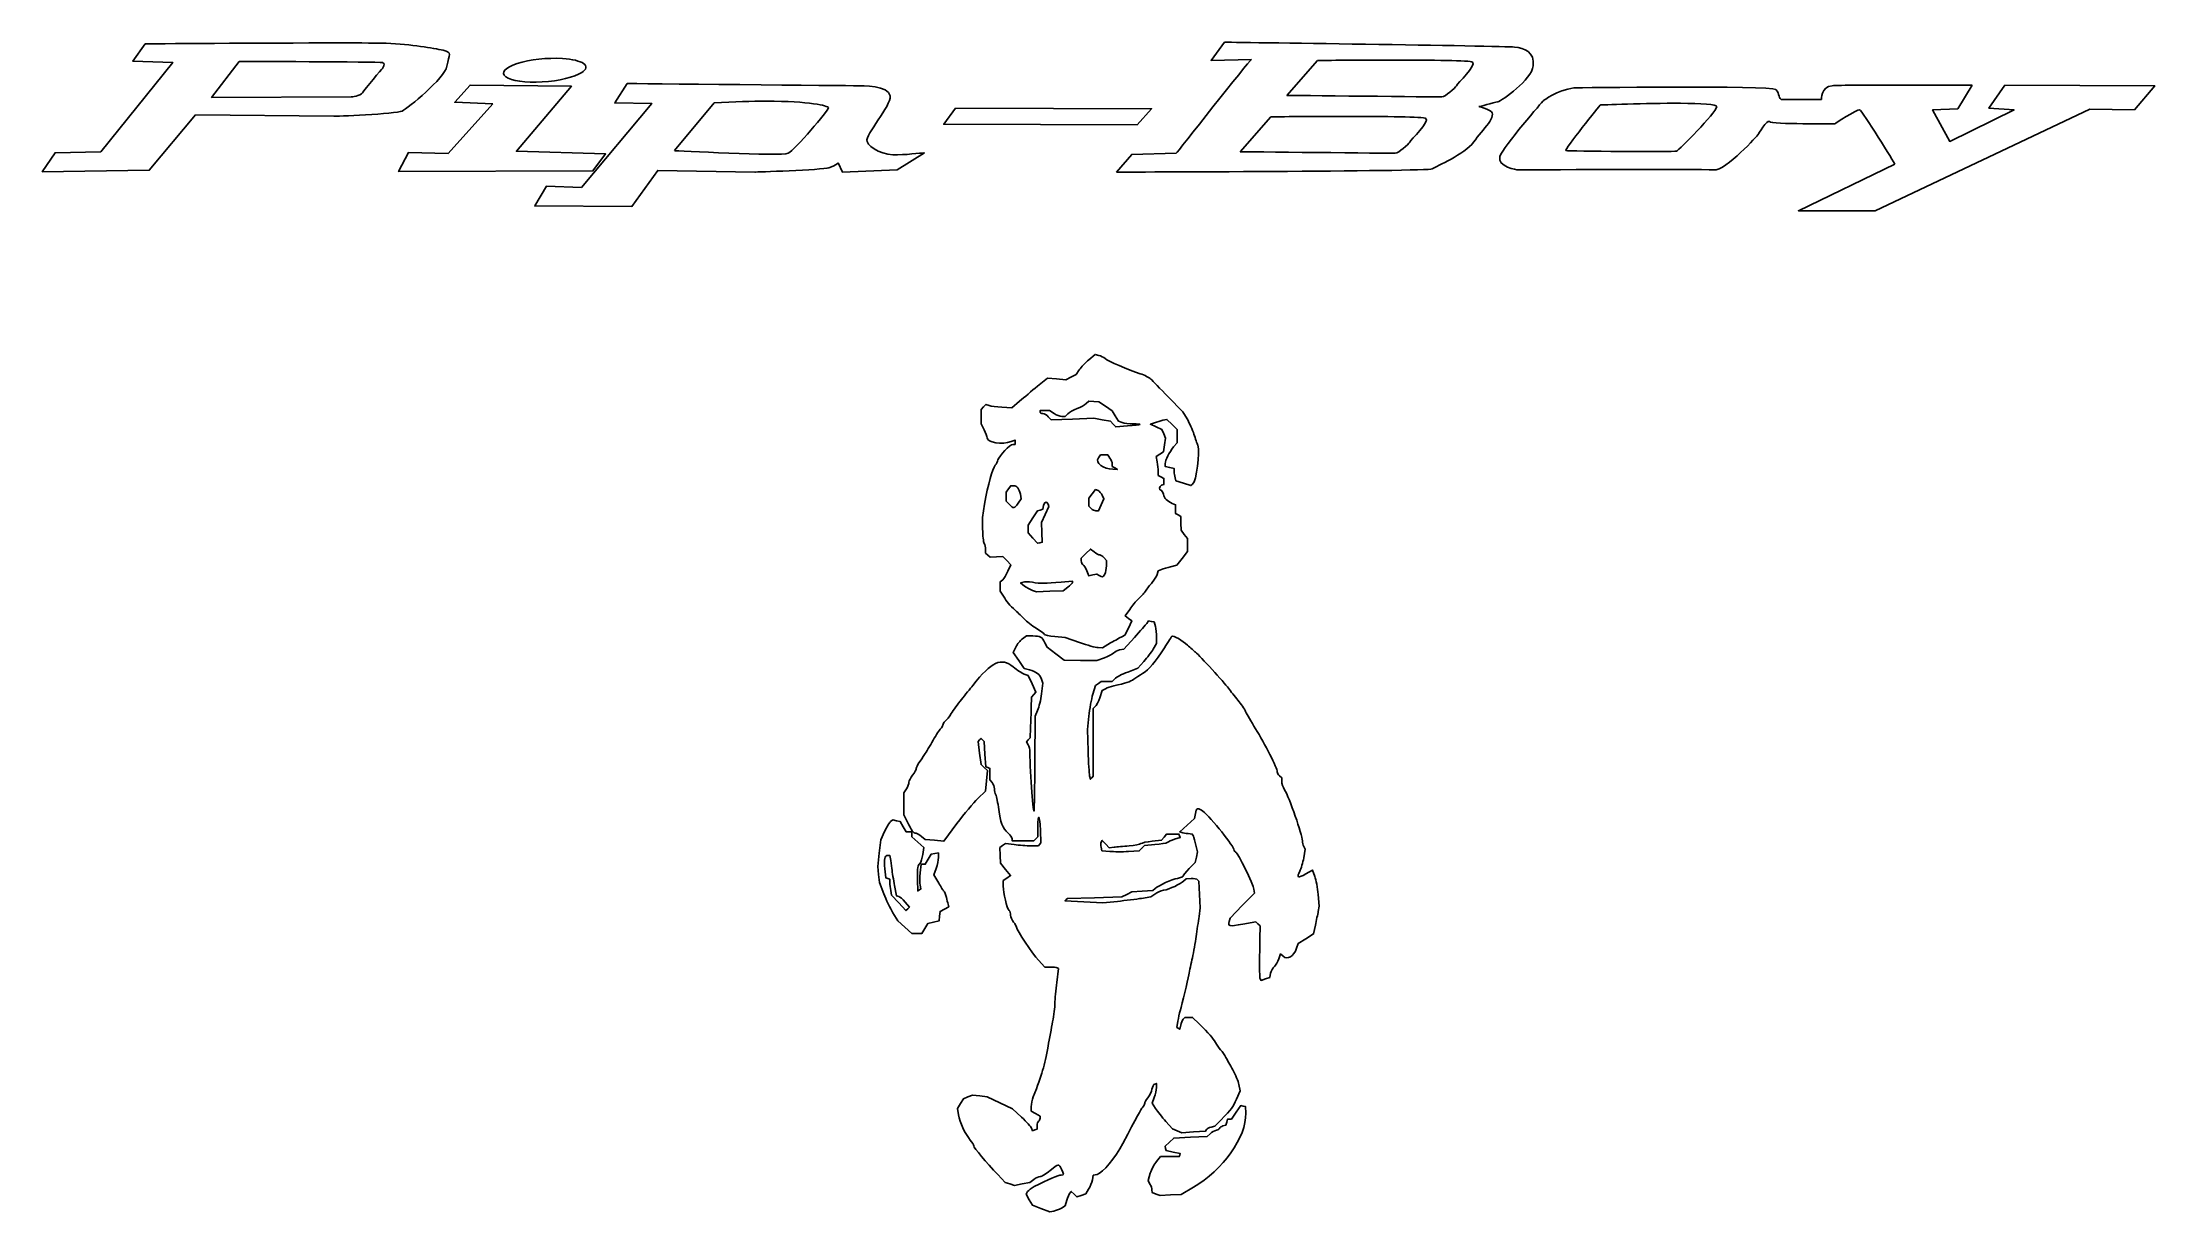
# Model space of a CAD drawing. Header units: millimetres. Extents: x 0 to 20, y 285.9 to 297.
import ezdxf

# ---------------------------------------------------------------- set-up
doc = ezdxf.new("R2010")
doc.units = ezdxf.units.MM
doc.layers.add('Layer_1', color=7, linetype='CONTINUOUS')

msp = doc.modelspace()

# ---------------------------------------------------------------- linework, layer by layer
at = {"layer": 'Layer_1', "color": 7}
for points in [[(11.193229, 297.000001), (11.066172, 296.827229), (11.447341, 296.837407)], [(0.973757, 296.984777), (0.856879, 296.822139), (1.236081, 296.808455), (0.553372, 295.960456), (0.122167, 295.953232), (-0.000014, 295.773574), (1.013316, 295.787943), (1.451705, 296.312591), (2.759689, 296.298222)], [(2.92515, 296.481683), (1.603908, 296.476593), (1.863067, 296.817051)], [(11.782708, 296.496907), (12.072403, 296.827229)], [(5.537185, 296.608696), (5.420306, 296.425745), (5.770984, 296.420697), (5.105252, 295.62282), (4.774931, 295.638088), (4.663142, 295.450048), (5.582943, 295.444959), (5.826878, 295.785458), (6.74668, 295.77019)], [(5.984384, 295.9735), (6.360464, 296.425745)], [(16.844183, 296.456236), (16.478281, 296.456236)], [(17.540405, 295.846441), (16.625694, 295.404331), (17.352365, 295.404331), (19.385103, 296.36476), (19.806895, 296.359712), (19.999983, 296.58838), (18.582175, 296.593469), (18.429713, 296.374938), (18.668565, 296.359713), (18.058724, 296.059883), (17.896133, 296.359713), (18.134976, 296.369848), (18.27217, 296.593469)], [(11.340599, 295.963321), (11.630292, 296.293643)], [(7.534336, 295.85662), (7.575005, 295.77019), (8.093324, 295.790547), (8.352527, 295.953142)], [(10.735894, 295.948055), (10.314097, 295.937919), (10.171816, 295.770192)], [(9.90805, 293.993142), (9.967735, 294.043006), (10.003689, 294.034046)], [(9.422152, 293.741479), (9.516081, 293.81882), (9.603493, 293.81059), (9.690905, 293.80236), (9.73945, 293.827615), (9.787994, 293.85287), (9.818177, 293.89807)], [(9.085761, 293.542828), (9.17808, 293.536868), (9.253152, 293.600503)], [(10.660806, 293.641171), (10.799402, 293.499204), (10.838932, 293.431932)], [(8.916724, 293.329789), (8.888823, 293.384475), (8.888823, 293.453781), (8.888823, 293.523086), (8.911826, 293.54609), (8.93483, 293.569093), (8.964137, 293.558933)], [(9.579302, 293.483211), (9.53745, 293.510924), (9.492116, 293.511033), (9.446781, 293.511142), (9.446781, 293.497194)], [(9.524826, 293.453649), (9.551398, 293.42405), (9.753661, 293.4311), (9.955924, 293.43815), (10.035164, 293.424493), (10.114404, 293.410836), (10.139104, 293.383544), (10.163804, 293.356252), (10.276071, 293.365732)], [(9.709283, 293.48067), (9.683908, 293.455298), (9.652523, 293.455407)], [(10.223635, 293.398518), (10.189615, 293.411451), (10.159045, 293.460912), (10.128475, 293.510373), (10.065205, 293.553076), (10.001925, 293.595779), (9.954614, 293.597539), (9.907303, 293.599299), (9.882788, 293.57729)], [(10.711237, 293.166933), (10.744157, 293.206365), (10.744157, 293.269461), (10.744157, 293.332557), (10.696237, 293.380476), (10.648317, 293.428396), (10.609047, 293.419806)], [(9.188174, 293.190304), (9.209658, 293.190304), (9.209658, 293.210884), (9.209658, 293.231461), (9.173877, 293.21785)], [(10.530797, 293.396435), (10.491807, 293.381674), (10.545807, 293.357497), (10.599807, 293.33332), (10.617257, 293.291189), (10.634707, 293.24906), (10.625207, 293.185433), (10.615707, 293.121805), (10.580717, 293.098882), (10.545727, 293.075959), (10.555977, 293.02502)], [(10.108569, 293.061647), (10.086849, 293.092648), (10.053539, 293.092648), (10.020249, 293.092648), (9.999117, 293.062476)], [(10.1547, 292.968222), (10.130289, 292.982442), (10.130289, 293.006543)], [(10.716452, 292.933976), (10.716247, 292.963617), (10.674397, 292.971977), (10.632547, 292.980338), (10.632547, 293.009278)], [(10.137235, 292.9551), (10.179085, 292.95402), (10.154675, 292.968244), (10.1547, 292.968222)], [(10.565177, 292.935904), (10.564077, 292.897727), (10.591397, 292.883103), (10.618717, 292.868479), (10.618717, 292.840634), (10.618717, 292.812787), (10.597797, 292.804757)], [(10.890882, 292.813955), (10.874812, 292.800619), (10.803482, 292.82343), (10.732152, 292.84624), (10.724352, 292.875288)], [(8.902672, 292.388838), (8.900512, 292.49982), (8.921967, 292.625361)], [(9.194778, 292.799714), (9.169379, 292.799714), (9.147664, 292.768713), (9.125949, 292.73771), (9.125949, 292.696377), (9.125949, 292.655044), (9.15628, 292.622759)], [(9.238162, 292.633195), (9.268581, 292.675912), (9.259951, 292.719047)], [(9.480535, 292.611912), (9.471905, 292.57754), (9.446462, 292.569459), (9.421019, 292.561379), (9.378103, 292.494501), (9.335188, 292.427621), (9.335188, 292.390966), (9.335188, 292.354311), (9.37904, 292.304368), (9.422891, 292.254424), (9.445299, 292.259013), (9.467706, 292.263603), (9.463328, 292.357554)], [(9.463328, 292.357554), (9.458958, 292.451514), (9.494659, 292.526984), (9.530362, 292.602453), (9.521952, 292.624365)], [(9.995657, 292.753634), (9.972382, 292.762564), (9.93981, 292.721856), (9.907238, 292.681148), (9.907185, 292.643784), (9.907133, 292.60642), (9.929053, 292.5845)], [(9.975757, 292.562579), (10.000542, 292.562579), (10.025752, 292.618511), (10.02573, 292.61851)], [(10.02573, 292.61851), (10.05095, 292.674441), (10.03494, 292.709573)], [(10.698967, 292.63219), (10.730357, 292.61907), (10.730357, 292.577571), (10.730357, 292.536071), (10.754487, 292.522568), (10.778617, 292.509064), (10.780817, 292.443729), (10.783017, 292.378394), (10.812487, 292.338537), (10.841947, 292.298681), (10.841947, 292.237633), (10.841947, 292.176585), (10.791297, 292.111569), (10.740647, 292.046553), (10.683197, 292.032082)], [(9.958968, 292.172095), (9.92338, 292.200087), (9.880365, 292.157072), (9.83735, 292.114057), (9.83735, 292.088054)], [(9.142269, 291.989215), (9.168724, 292.050936), (9.131161, 292.090145), (9.093595, 292.129354), (9.03457, 292.126794), (8.975545, 292.124234), (8.953104, 292.142859), (8.930663, 292.161484), (8.930663, 292.195565)], [(10.074494, 292.040958), (10.074494, 292.093085), (10.051404, 292.118594)], [(10.595567, 292.004989), (10.565387, 291.992362), (10.555387, 291.960126)], [(9.099747, 291.753522), (9.070255, 291.802345), (9.070202, 291.845972), (9.07015, 291.889599), (9.092982, 291.908547)], [(9.285511, 291.887662), (9.262175, 291.878702), (9.299059, 291.849691)], [(9.373931, 291.808453), (9.411918, 291.796226), (9.538677, 291.799826), (9.665434, 291.803456), (9.708782, 291.837784), (9.708771, 291.837768)], [(9.752888, 291.884392), (9.75367, 291.896685), (9.645565, 291.886593)], [(9.888193, 291.994953), (9.90829, 291.946856), (9.946054, 291.954786), (9.983819, 291.962716), (10.004742, 291.948997)], [(10.295437, 291.628964), (10.253717, 291.567173), (10.285137, 291.543477), (10.316557, 291.51978), (10.282867, 291.451827), (10.249177, 291.383874), (10.221277, 291.369926)], [(10.456765, 291.495968), (10.473915, 291.519413), (10.499895, 291.514413), (10.525865, 291.509413), (10.538295, 291.467565)], [(9.347284, 291.05592), (9.296607, 291.07019), (9.244822, 291.145381), (9.193034, 291.220572), (9.217011, 291.2711)], [(9.279782, 291.349251), (9.318575, 291.376875), (9.379194, 291.37667)], [(9.492798, 291.312987), (9.514806, 291.270015), (9.59471, 291.208367), (9.674614, 291.14672), (9.829223, 291.14539), (9.983833, 291.14406), (10.055797, 291.170332)], [(9.819767, 291.31502), (9.68361, 291.362785), (9.586118, 291.371838)], [(9.819869, 291.315024), (9.819767, 291.31502)], [(10.114959, 291.310642), (10.036369, 291.265322), (9.99622, 291.266289)], [(10.199607, 291.244276), (10.239097, 291.252946), (10.339359, 291.362735)], [(10.549575, 291.364816), (10.548475, 291.303913), (10.517265, 291.252057)], [(9.297622, 291.0152), (9.333822, 291.001436), (9.370798, 290.923271), (9.407777, 290.845108), (9.386984, 290.821531), (9.366191, 290.797954), (9.363861, 290.70031)], [(10.429205, 291.1359), (10.372355, 291.071599), (10.276385, 291.035474)], [(9.461168, 290.829334), (9.474008, 290.930459), (9.459845, 290.967688)], [(10.154847, 290.97191), (10.129287, 290.944469), (10.076707, 290.944469), (10.024127, 290.944469), (9.998582, 290.925788), (9.973035, 290.907107), (9.946942, 290.824656)], [(10.012192, 290.792222), (10.035052, 290.861029), (10.065272, 290.877289)], [(9.397018, 290.18419), (9.399427, 290.616615), (9.423879, 290.672411)], [(9.908569, 290.616663), (9.896289, 290.49112), (9.902119, 290.288857)], [(9.950054, 290.640002), (9.950583, 290.691253), (9.96996, 290.707334)], [(8.993, 289.988103), (8.97252, 290.015179), (8.97252, 290.068748), (8.97252, 290.122317), (8.9536, 290.129567), (8.934676, 290.136817), (8.925386, 290.25777), (8.916096, 290.378723), (8.902469, 290.39235), (8.888842, 290.405977), (8.874878, 290.392013), (8.860914, 290.378049), (8.874831, 290.268235), (8.888748, 290.158417), (8.918479, 290.130718), (8.94821, 290.103019), (8.93916, 290.005514), (8.93011, 289.908009), (8.856651, 289.836856)], [(9.356711, 290.508087), (9.351871, 290.41351), (9.335596, 290.393899), (9.319321, 290.374288), (9.334497, 290.345939)], [(9.915319, 290.053191), (9.922709, 290.019787), (9.936734, 290.033812), (9.950759, 290.047837), (9.950436, 290.290402)], [(11.713593, 290.051714), (11.734513, 290.034347), (11.734513, 289.99934)], [(8.191087, 289.612272), (8.157379, 289.682017), (8.156941, 289.787226), (8.156504, 289.892434), (8.180915, 289.929714)], [(8.03114, 289.619479), (8.051495, 289.636371), (8.087286, 289.627381), (8.123077, 289.618391), (8.151617, 289.570019), (8.180156, 289.521647), (8.206677, 289.521647), (8.233197, 289.521647), (8.233197, 289.498602), (8.233197, 289.475557), (8.290233, 289.424446), (8.347269, 289.373337), (8.337379, 289.307308)], [(8.659811, 289.600043), (8.536445, 289.434378), (8.448445, 289.441458), (8.360444, 289.448508), (8.322849, 289.47808)], [(10.917565, 289.695881), (10.908365, 289.646936), (10.838795, 289.584388), (10.769225, 289.52184), (10.788065, 289.51536)], [(7.966475, 288.935795), (7.925579, 289.040415), (7.917579, 289.117136), (7.909579, 289.193857), (7.923942, 289.3194), (7.938321, 289.444943), (7.974553, 289.523764)], [(9.09805, 289.005897), (9.09805, 289.06069), (9.133162, 289.083695), (9.168273, 289.1067), (9.119998, 289.165613), (9.071723, 289.224526), (9.068363, 289.298161), (9.065003, 289.371796), (9.091988, 289.392015), (9.118973, 289.412234), (9.202668, 289.400981)], [(9.425864, 289.56794), (9.425864, 289.474811), (9.407432, 289.456372), (9.389, 289.437933), (9.285377, 289.437933), (9.181754, 289.437933), (9.181754, 289.456425)], [(9.358905, 289.389421), (9.431448, 289.389099), (9.442835, 289.403047), (9.454222, 289.416995), (9.449472, 289.539051)], [(10.147461, 289.375496), (10.101911, 289.369926), (10.068981, 289.405431), (10.036051, 289.440936), (10.026021, 289.424721)], [(10.410288, 289.366106), (10.434248, 289.391829), (10.534546, 289.400239)], [(10.720352, 289.451422), (10.773382, 289.46851), (10.767782, 289.484626), (10.762082, 289.500742), (10.702412, 289.499412), (10.642742, 289.498082), (10.620142, 289.469775), (10.597542, 289.44147), (10.508302, 289.43275)], [(10.847345, 289.5048), (10.887785, 289.50072), (10.898025, 289.479796)], [(8.030113, 289.267089), (8.023423, 289.298476), (8.004256, 289.298476)], [(8.311168, 289.132262), (8.320498, 289.214785), (8.34009, 289.214785), (8.359682, 289.214785), (8.387581, 289.262072), (8.41548, 289.309359), (8.449881, 289.315929), (8.484282, 289.322499), (8.484077, 289.279099)], [(10.024421, 289.375152), (10.032821, 289.341797), (10.105971, 289.335807)], [(10.282731, 289.335117), (10.386341, 289.340407), (10.410301, 289.366128), (10.410288, 289.366106)], [(10.923025, 289.395485), (10.937785, 289.332098), (10.926625, 289.282397), (10.915465, 289.232697), (10.857745, 289.173226)], [(11.943517, 289.38257), (11.957237, 289.356927), (11.942907, 289.27538)], [(7.977509, 289.171224), (7.986339, 289.086737), (8.005144, 289.079527), (8.023952, 289.072317), (8.023952, 289.04068)], [(8.108425, 288.910152), (8.088272, 288.914952), (8.069321, 289.012555)], [(8.287352, 289.063987), (8.289002, 288.962033), (8.304086, 288.971363), (8.31917, 288.980693), (8.3105, 289.015217)], [(8.46298, 289.175708), (8.442085, 289.115717), (8.479493, 289.050164)], [(10.806226, 289.055548), (10.828736, 289.078056), (10.877186, 289.079446)], [(10.938436, 289.067579), (10.951236, 289.054352), (10.957636, 288.928809), (10.964036, 288.803267), (10.951746, 288.719572)], [(11.962217, 289.123388), (12.024727, 289.16002), (12.047297, 289.100205)], [(8.032742, 288.965107), (8.041532, 288.92117), (8.109384, 288.848899), (8.177236, 288.776627), (8.193299, 288.79269), (8.209362, 288.808753), (8.168974, 288.857044)], [(8.576325, 288.835383), (8.583335, 288.811696), (8.54167, 288.790151), (8.500005, 288.768604), (8.495615, 288.723609), (8.491245, 288.678614), (8.437438, 288.665974), (8.383631, 288.653334), (8.355851, 288.606251), (8.328072, 288.559168), (8.28115, 288.559168), (8.234222, 288.559168), (8.167041, 288.618453), (8.167044, 288.618452)], [(10.535001, 288.984731), (10.514081, 288.967122), (10.414911, 288.960432), (10.315751, 288.953742), (10.268451, 288.929158), (10.221151, 288.904573), (9.963092, 288.897733), (9.705033, 288.890893), (9.69326, 288.879946), (9.681487, 288.868999), (9.860648, 288.858652), (10.039808, 288.848305), (10.1793, 288.863312)], [(10.407749, 288.891788), (10.496709, 288.90526), (10.533299, 288.932141)], [(11.237461, 288.673566), (11.245961, 288.705602), (11.36085, 288.823862), (11.47574, 288.942122), (11.47164, 288.977303)], [(12.080157, 288.928797), (12.090407, 288.817203), (12.080507, 288.76838)], [(8.167044, 288.618452), (8.099863, 288.677736), (8.053617, 288.754457)], [(11.529199, 288.591568), (11.529146, 288.630968), (11.509766, 288.649631), (11.490376, 288.668294), (11.367455, 288.647131)], [(12.053297, 288.637463), (12.035937, 288.555367), (11.963467, 288.509004), (11.890997, 288.462641), (11.875887, 288.419298)], [(9.544157, 288.240704), (9.49259, 288.238674), (9.431323, 288.304754)], [(9.605217, 288.096309), (9.622317, 288.226304), (9.609024, 288.234514)], [(11.747369, 288.343842), (11.723249, 288.365677), (11.707389, 288.31763)], [(11.629719, 288.182127), (11.621119, 288.142786), (11.580459, 288.128607), (11.539799, 288.114428), (11.530399, 288.129727)], [(10.751376, 287.727125), (10.742276, 287.669272), (10.755716, 287.660962), (10.769156, 287.652642), (10.778756, 287.690827)], [(10.802876, 287.746527), (10.817406, 287.76404), (10.854066, 287.763851), (10.890716, 287.763662), (10.953486, 287.702542)], [(8.674205, 286.841185), (8.664875, 286.901715), (8.693262, 286.947645), (8.721649, 286.993575), (8.763844, 287.011051), (8.806039, 287.02853), (8.875354, 287.02032), (8.94467, 287.01211), (9.06571, 286.95539), (9.18675, 286.89867), (9.271421, 286.81873)], [(10.541169, 286.90086), (10.509219, 286.95131), (10.528529, 287.005484)], [(10.548449, 287.099181), (10.54907, 287.138705), (10.53199, 287.133015)], [(11.328875, 287.12729), (11.339925, 287.069515), (11.306795, 286.990943)], [(9.446763, 286.808505), (9.446763, 286.827815), (9.404915, 286.852535), (9.363067, 286.877255), (9.363689, 286.919585)], [(11.177623, 286.73622), (11.206553, 286.74382), (11.214153, 286.77276), (11.221753, 286.80169), (11.240383, 286.80169), (11.259003, 286.80169), (11.302733, 286.86525), (11.346463, 286.92881), (11.369663, 286.92431), (11.392863, 286.91981), (11.394463, 286.85725)], [(9.366018, 286.714615), (9.375948, 286.690435), (9.397408, 286.698635), (9.418867, 286.706835), (9.418867, 286.739395)], [(10.550043, 286.400909), (10.587583, 286.445869), (10.676293, 286.446329), (10.765003, 286.44679), (10.769403, 286.46029), (10.773803, 286.47379), (10.706753, 286.48848), (10.639703, 286.50317), (10.635703, 286.52381), (10.631703, 286.54445), (10.672183, 286.58323), (10.712653, 286.62201), (10.871394, 286.62991), (11.030133, 286.63781), (11.058033, 286.66233)], [(11.021839, 286.701531), (11.013239, 286.687511), (10.900339, 286.679811), (10.787439, 286.672111), (10.744599, 286.689851), (10.701759, 286.707601), (10.637439, 286.778991)], [(11.159279, 286.791921), (11.102229, 286.733561), (11.066369, 286.724561)], [(9.386969, 286.229498), (9.351306, 286.201448), (9.277693, 286.187488), (9.20408, 286.173528), (9.160915, 286.187768), (9.117751, 286.202008), (9.047566, 286.275108)], [(9.986302, 286.277803), (9.950915, 286.268903), (9.941625, 286.224873)], [(10.487423, 286.186333), (10.468923, 286.219723), (10.490713, 286.287833)], [(9.455545, 285.954462), (9.373652, 285.985542), (9.343952, 286.037472), (9.314253, 286.089402), (9.329368, 286.114192)], [(9.699321, 286.032043), (9.68285, 285.980873), (9.648622, 285.958443)], [(9.905554, 286.136743), (9.878785, 286.092643), (9.836776, 286.078003), (9.794765, 286.063363), (9.768338, 286.089793), (9.741911, 286.116213), (9.728858, 286.099713)], [(10.545267, 286.091513), (10.506907, 286.106443), (10.506423, 286.129693)], [(10.898197, 286.155022), (10.782569, 286.087842), (10.683189, 286.082242), (10.583809, 286.076642), (10.545449, 286.091572), (10.545267, 286.091513)], [(9.576093, 285.929703), (9.537793, 285.923403), (9.455545, 285.954462)]]:
    msp.add_lwpolyline(points, dxfattribs=at)
for points in [[(11.193229, 297.000001)], [(2.79604, 296.993335)], [(4.926436, 296.845735)], [(12.791462, 296.831036)], [(5.537185, 296.608695)], [(4.264552, 296.416279), (3.904975, 296.431913), (4.050891, 296.593462), (5.009764, 296.583039), (4.488638, 295.96811), (5.332863, 295.942054), (5.213005, 295.780506), (3.373427, 295.775292), (3.467747, 295.957037), (3.842957, 295.946614)], [(6.854748, 296.441483)], [(15.508786, 296.421812)], [(17.649031, 296.594711)], [(8.64726, 296.374945), (8.53546, 296.222492), (10.364905, 296.217411), (10.502113, 296.369864)], [(12.349352, 296.29745)], [(10.394155, 293.380401)], [(9.238163, 292.633199)], [(10.060052, 291.961837)]]:
    msp.add_lwpolyline(points, close=True, dxfattribs=at)
for points in [[(13.937409, 296.954285), (13.840854, 296.964449), (11.193229, 297.000001), (11.193229, 297.000001)], [(2.79604, 296.99333), (2.120004, 296.99333), (0.973757, 296.984777), (0.973757, 296.984777)], [(1.863067, 296.817051), (1.863067, 296.817051), (3.179235, 296.817079), (3.219889, 296.806915)], [(3.255471, 296.989826), (3.19449, 296.992367), (3.021386, 296.993335), (2.79604, 296.993335)], [(3.219889, 296.806915), (3.260544, 296.79675), (3.219889, 296.750978), (3.219889, 296.750978)], [(3.794573, 296.923455), (3.701146, 296.945015), (3.499396, 296.979662), (3.255471, 296.989826)], [(3.830497, 296.772535), (3.852058, 296.887521), (3.888001, 296.901896), (3.794573, 296.923455)], [(4.926436, 296.845735), (4.784478, 296.854716), (4.615083, 296.835898), (4.497238, 296.798057)], [(5.124828, 296.79768), (5.090886, 296.82256), (5.019522, 296.839846), (4.926436, 296.845735)], [(11.447341, 296.837407), (11.427013, 296.822161), (10.735894, 295.948055), (10.735894, 295.948055)], [(12.072403, 296.827229), (12.072403, 296.827229), (12.429386, 296.831036), (12.791462, 296.831036)], [(12.791462, 296.831035), (13.15354, 296.831035), (13.520688, 296.827203), (13.541014, 296.811961)], [(13.541014, 296.811961), (13.581669, 296.781469), (13.39872, 296.608709), (13.388556, 296.588383)], [(14.11527, 296.776423), (14.130516, 296.908548), (14.033961, 296.944122), (13.937409, 296.954285)], [(3.219889, 296.750978), (3.219889, 296.750978), (3.052221, 296.5528), (3.031893, 296.52231)], [(3.406476, 296.348514), (3.46397, 296.377259), (3.808936, 296.657546), (3.830497, 296.772535)], [(4.497238, 296.798057), (4.379394, 296.760216), (4.336308, 296.710803), (4.388072, 296.67286)], [(4.388072, 296.67286), (4.439836, 296.634917), (4.576255, 296.615916), (4.733717, 296.624716)], [(4.733717, 296.624716), (4.89118, 296.633517), (5.038676, 296.668387), (5.107429, 296.713066)], [(5.107429, 296.713066), (5.152513, 296.742363), (5.158771, 296.7728), (5.124828, 296.79768)], [(7.712197, 296.588381), (7.661381, 296.588381), (5.537185, 296.608695), (5.537185, 296.608695)], [(13.77986, 296.435923), (13.820514, 296.446086), (14.100026, 296.644296), (14.11527, 296.776423)], [(3.031893, 296.52231), (3.011567, 296.491818), (2.92515, 296.481683), (2.92515, 296.481683)], [(6.360464, 296.425745), (6.553572, 296.43718), (6.71746, 296.441642), (6.854748, 296.441483)], [(6.854748, 296.441483), (7.266611, 296.440986), (7.439049, 296.399085), (7.44286, 296.380029)], [(8.027294, 296.491816), (8.01713, 296.588371), (7.763016, 296.588381), (7.712197, 296.588381)], [(7.808762, 296.059884), (7.788437, 296.125949), (8.037458, 296.395262), (8.027294, 296.491816)], [(13.251364, 296.481683), (13.220872, 296.481683), (11.782708, 296.496907), (11.782708, 296.496907)], [(13.388556, 296.588383), (13.378394, 296.568055), (13.281855, 296.481683), (13.251364, 296.481683)], [(13.601998, 296.390207), (13.601998, 296.390207), (13.739206, 296.425759), (13.77986, 296.435923)], [(14.211835, 296.4461), (14.211835, 296.4461), (13.830707, 296.014113), (13.800217, 295.917561)], [(14.501486, 296.568067), (14.338869, 296.547742), (14.211835, 296.4461), (14.211835, 296.4461)], [(14.425278, 295.973501), (14.404952, 295.978582), (14.75051, 296.405433), (14.75051, 296.405433)], [(16.412251, 296.5528), (16.371596, 296.593454), (14.501486, 296.568067), (14.501486, 296.568067)], [(14.75051, 296.405433), (14.75051, 296.405433), (15.185219, 296.423301), (15.508786, 296.421812)], [(15.508786, 296.421811), (15.702926, 296.420917), (15.857074, 296.413075), (15.853262, 296.390207)], [(16.478281, 296.456236), (16.432545, 296.456236), (16.452905, 296.512146), (16.412251, 296.5528)], [(16.945833, 296.588381), (16.839152, 296.578217), (16.844183, 296.456236), (16.844183, 296.456236)], [(17.649031, 296.594712), (17.330783, 296.594712), (16.999194, 296.593463), (16.945833, 296.588381)], [(18.27217, 296.593469), (18.27217, 296.593469), (17.967279, 296.594711), (17.649031, 296.594711)], [(2.759689, 296.298222), (2.759689, 296.298222), (3.348982, 296.319767), (3.406476, 296.348514)], [(7.44286, 296.380029), (7.447941, 296.354619), (7.122714, 295.978545), (7.061734, 295.948055)], [(11.630292, 296.293643), (11.630292, 296.293643), (11.987275, 296.29745), (12.349352, 296.29745)], [(12.349352, 296.297449), (12.71143, 296.297449), (13.078577, 296.293617), (13.098904, 296.278375)], [(13.098904, 296.278375), (13.139558, 296.247883), (12.956609, 296.075123), (12.946445, 296.054797)], [(13.551193, 296.054797), (13.637583, 296.17168), (13.784968, 296.308883), (13.708741, 296.349537)], [(13.708741, 296.349537), (13.632515, 296.390191), (13.601998, 296.390207), (13.601998, 296.390207)], [(15.853262, 296.390207), (15.843098, 296.329225), (15.497501, 295.978575), (15.472093, 295.968411)], [(16.244525, 296.125915), (16.244525, 296.125915), (16.33094, 296.27329), (16.351267, 296.247882)], [(16.351267, 296.247882), (16.371594, 296.222472), (16.971239, 296.227568), (16.971239, 296.227568)], [(16.971239, 296.227568), (16.971239, 296.227568), (17.179578, 296.364795), (17.204993, 296.359714)], [(17.204993, 296.359714), (17.230399, 296.354633), (17.540405, 295.846441), (17.540405, 295.846441)], [(8.098413, 295.932828), (7.976451, 295.927747), (7.829091, 295.993823), (7.808762, 296.059884)], [(12.946445, 296.054797), (12.936284, 296.034469), (12.839744, 295.948055), (12.809253, 295.948055)], [(13.159888, 295.800684), (13.200542, 295.826095), (13.464802, 295.937916), (13.551193, 296.054797)], [(15.822771, 295.790547), (15.944735, 295.780383), (16.244525, 296.125915), (16.244525, 296.125915)], [(7.061734, 295.948055), (7.000751, 295.917565), (5.984384, 295.9735), (5.984384, 295.9735)], [(6.74668, 295.77019), (6.74668, 295.77019), (7.381885, 295.790535), (7.44795, 295.810861)], [(7.44795, 295.810861), (7.514012, 295.831189), (7.534336, 295.85662), (7.534336, 295.85662)], [(8.352527, 295.953142), (8.352527, 295.953142), (8.220378, 295.937909), (8.098413, 295.932828)], [(10.171816, 295.770192), (10.171816, 295.770192), (13.119234, 295.775273), (13.159888, 295.800684)], [(12.809253, 295.948055), (12.778762, 295.948055), (11.340599, 295.963321), (11.340599, 295.963321)], [(13.800217, 295.917561), (13.769727, 295.821006), (13.9679, 295.790547), (13.9679, 295.790547)], [(13.9679, 295.790547), (13.9679, 295.790547), (15.700808, 295.800708), (15.822771, 295.790547)], [(15.472093, 295.968411), (15.446682, 295.958248), (14.445606, 295.968418), (14.425278, 295.973501)], [(10.003689, 294.034046), (10.023459, 294.029096), (10.049769, 294.015953), (10.062149, 294.004801)], [(10.062149, 294.004801), (10.088249, 293.981289), (10.28411, 293.896073), (10.394111, 293.860371)], [(9.818177, 293.89807), (9.834782, 293.922937), (9.875224, 293.965717), (9.90805, 293.993142)], [(10.394111, 293.860371), (10.435631, 293.846898), (10.481441, 293.824007), (10.495904, 293.809504)], [(10.495904, 293.809504), (10.510374, 293.795003), (10.584574, 293.719253), (10.660806, 293.641171)], [(9.253152, 293.600503), (9.294441, 293.635502), (9.370491, 293.698942), (9.422152, 293.741479)], [(8.964137, 293.558933), (8.980256, 293.553343), (9.034985, 293.546106), (9.085761, 293.542828)], [(9.446781, 293.497194), (9.446781, 293.489524), (9.458368, 293.483246), (9.472517, 293.483246)], [(9.472517, 293.483246), (9.486665, 293.483246), (9.510212, 293.469926), (9.524826, 293.453649)], [(9.652523, 293.455407), (9.635273, 293.455454), (9.602318, 293.467977), (9.579302, 293.483211)], [(9.796464, 293.530662), (9.762471, 293.517127), (9.723237, 293.494625), (9.709283, 293.48067)], [(9.882788, 293.57729), (9.8693, 293.565183), (9.830459, 293.544203), (9.796464, 293.530662)], [(10.609047, 293.419806), (10.587457, 293.415086), (10.552237, 293.404554), (10.530797, 293.396435)], [(10.838932, 293.431932), (10.860672, 293.394935), (10.889822, 293.330138), (10.903692, 293.287942)], [(8.944623, 293.254114), (8.944623, 293.265647), (8.932076, 293.299711), (8.916724, 293.329789)], [(9.173877, 293.21785), (9.088902, 293.185543), (8.944623, 293.20837), (8.944623, 293.254114)], [(10.328811, 293.385585), (10.289671, 293.385585), (10.242351, 293.391415), (10.223635, 293.398518)], [(10.276071, 293.365732), (10.337831, 293.370942), (10.39096, 293.377545), (10.394155, 293.380401)], [(10.394161, 293.380395), (10.397361, 293.383245), (10.367941, 293.385585), (10.328811, 293.385585)], [(10.903692, 293.287942), (10.917562, 293.245745), (10.933672, 293.19841), (10.939482, 293.182751)], [(9.022597, 292.995015), (9.031607, 293.006522), (9.042885, 293.028492), (9.047672, 293.043838)], [(9.047672, 293.043838), (9.060045, 293.083461), (9.162527, 293.190304), (9.188174, 293.190304)], [(9.999117, 293.062476), (9.967213, 293.016928), (10.043586, 292.957553), (10.137235, 292.9551)], [(10.130289, 293.006543), (10.130289, 293.019796), (10.120489, 293.044595), (10.108569, 293.061647)], [(10.555977, 293.02502), (10.561577, 292.997005), (10.565777, 292.956903), (10.565177, 292.935904)], [(10.632547, 293.009278), (10.632547, 293.044759), (10.667187, 293.114164), (10.711237, 293.166933)], [(10.939482, 293.182751), (10.962992, 293.119372), (10.926672, 292.843652), (10.890882, 292.813955)], [(8.921967, 292.625361), (8.954107, 292.813435), (8.993368, 292.957655), (9.022597, 292.995015)], [(10.597797, 292.804757), (10.574697, 292.795887), (10.568817, 292.757865), (10.590597, 292.757865)], [(10.724352, 292.875288), (10.720052, 292.891264), (10.716452, 292.917674), (10.716452, 292.933976)], [(9.15628, 292.622759), (9.195368, 292.581151), (9.201681, 292.581958), (9.238163, 292.633199)], [(9.259951, 292.719047), (9.249167, 292.772989), (9.227572, 292.799714), (9.194778, 292.799714)], [(9.521952, 292.624365), (9.509525, 292.65676), (9.490345, 292.650989), (9.480535, 292.611912)], [(10.03494, 292.709573), (10.02624, 292.728893), (10.00846, 292.748724), (9.995657, 292.753634)], [(10.590597, 292.757865), (10.598097, 292.757865), (10.608577, 292.740602), (10.613827, 292.719505)], [(10.613827, 292.719505), (10.624077, 292.678457), (10.648637, 292.65324), (10.698967, 292.63219)], [(9.929053, 292.5845), (9.94112, 292.572433), (9.962126, 292.562579), (9.975757, 292.562579)], [(8.917756, 292.253749), (8.910666, 292.267002), (8.903869, 292.327796), (8.902672, 292.388838)], [(8.930663, 292.195565), (8.930663, 292.21431), (8.924863, 292.240493), (8.917756, 292.253749)], [(9.83735, 292.088054), (9.83735, 292.073753), (9.84427, 292.057777), (9.852725, 292.05255)], [(9.852725, 292.05255), (9.861175, 292.04734), (9.87714, 292.021406), (9.888193, 291.994953)], [(10.011434, 292.144103), (10.002134, 292.144103), (9.97854, 292.156703), (9.958968, 292.172095)], [(10.051404, 292.118594), (10.038714, 292.132619), (10.020724, 292.144103), (10.011434, 292.144103)], [(10.060054, 291.96185), (10.067954, 291.976689), (10.074494, 292.012289), (10.074494, 292.040958)], [(10.683197, 292.032082), (10.651597, 292.024122), (10.612167, 292.011933), (10.595567, 292.004989)], [(9.092982, 291.908547), (9.105529, 291.91896), (9.127717, 291.955268), (9.142269, 291.989215)], [(9.374331, 291.885513), (9.338315, 291.891622), (9.298344, 291.892592), (9.285511, 291.887662)], [(9.299059, 291.849691), (9.319347, 291.833731), (9.353038, 291.815176), (9.373931, 291.808453)], [(9.645565, 291.886593), (9.497503, 291.872768), (9.45051, 291.872568), (9.374331, 291.885513)], [(9.708771, 291.837768), (9.732612, 291.856649), (9.752466, 291.87763), (9.752888, 291.884392)], [(10.004742, 291.948997), (10.034732, 291.929345), (10.043782, 291.931448), (10.060052, 291.961837)], [(10.444467, 291.801738), (10.429127, 291.780007), (10.398697, 291.746147), (10.376857, 291.726491)], [(10.508847, 291.884569), (10.488787, 291.860741), (10.459817, 291.823469), (10.444467, 291.801738)], [(10.555387, 291.960126), (10.549887, 291.942397), (10.528907, 291.908394), (10.508847, 291.884569)], [(9.215471, 291.616441), (9.156999, 291.670002), (9.133101, 291.69831), (9.099747, 291.753522)], [(9.306977, 291.528992), (9.279036, 291.556584), (9.23786, 291.595937), (9.215471, 291.616441)], [(10.376857, 291.726491), (10.355017, 291.706836), (10.318367, 291.662948), (10.295437, 291.628964)], [(9.423202, 291.440482), (9.38722, 291.461572), (9.334917, 291.501399), (9.306977, 291.528992)], [(9.488626, 291.391522), (9.488626, 291.397352), (9.459186, 291.419395), (9.423202, 291.440482)], [(10.339359, 291.362735), (10.394499, 291.423119), (10.447333, 291.483074), (10.456765, 291.495968)], [(10.538295, 291.467565), (10.545095, 291.44455), (10.550215, 291.398312), (10.549575, 291.364816)], [(9.217011, 291.2711), (9.230198, 291.298889), (9.258446, 291.334059), (9.279782, 291.349251)], [(9.379194, 291.37667), (9.451333, 291.376394), (9.463933, 291.36935), (9.492798, 291.312987)], [(9.586118, 291.371838), (9.532497, 291.376828), (9.488626, 291.385679), (9.488626, 291.391522)], [(9.99622, 291.266289), (9.974092, 291.266815), (9.894755, 291.288755), (9.819869, 291.315024)], [(10.055797, 291.170332), (10.095377, 291.184787), (10.135047, 291.205379), (10.143937, 291.216104)], [(10.221277, 291.369926), (10.205927, 291.362256), (10.158097, 291.335577), (10.114959, 291.310642)], [(10.143937, 291.216104), (10.152837, 291.226824), (10.177887, 291.239507), (10.199607, 291.244276)], [(10.417845, 291.022202), (10.477095, 291.058378), (10.538816, 291.130904), (10.624722, 291.265291)], [(10.517265, 291.252057), (10.500095, 291.223536), (10.460475, 291.171265), (10.429205, 291.1359)], [(10.624722, 291.265291), (10.661502, 291.322831), (10.693042, 291.371562), (10.694802, 291.373582)], [(10.694802, 291.373582), (10.704302, 291.384502), (10.799876, 291.331163), (10.842832, 291.290945)], [(10.842832, 291.290945), (10.870192, 291.265328), (10.904682, 291.23429), (10.919482, 291.221972)], [(10.919482, 291.221972), (10.960512, 291.187823), (11.188584, 290.937821), (11.230331, 290.881233)], [(8.809785, 290.909172), (8.990078, 291.135319), (9.077508, 291.175399), (9.19188, 291.084335)], [(9.19188, 291.084335), (9.230131, 291.05388), (9.277715, 291.02277), (9.297622, 291.0152)], [(9.459845, 290.967688), (9.442187, 291.014163), (9.412247, 291.037623), (9.347284, 291.05592)], [(10.276385, 291.035474), (10.223595, 291.015606), (10.168907, 290.987002), (10.154847, 290.97191)], [(10.334435, 290.967473), (10.354265, 290.981668), (10.391805, 291.006297), (10.417845, 291.022202)], [(8.703009, 290.775373), (8.737433, 290.81848), (8.785481, 290.87869), (8.809785, 290.909172)], [(9.423879, 290.672411), (9.437322, 290.703099), (9.454106, 290.773715), (9.461168, 290.829334)], [(9.946942, 290.824656), (9.932595, 290.779308), (9.915322, 290.68571), (9.908569, 290.616663)], [(10.065272, 290.877289), (10.081892, 290.886239), (10.117462, 290.898308), (10.144312, 290.904128)], [(10.144312, 290.904128), (10.256418, 290.928419), (10.300313, 290.943047), (10.334435, 290.967473)], [(11.230331, 290.881233), (11.250621, 290.853729), (11.290911, 290.8028), (11.319861, 290.768054)], [(8.548985, 290.569366), (8.561532, 290.579779), (8.587244, 290.612761), (8.606112, 290.642651)], [(8.606112, 290.642651), (8.624981, 290.672542), (8.668584, 290.732266), (8.703009, 290.775373)], [(9.363861, 290.70031), (9.362571, 290.646605), (9.359381, 290.560106), (9.356711, 290.508087)], [(9.949778, 290.560853), (9.949623, 290.576198), (9.949736, 290.611814), (9.950054, 290.640002)], [(9.96996, 290.707334), (9.980613, 290.716184), (9.999623, 290.754378), (10.012192, 290.792222)], [(11.319861, 290.768054), (11.348801, 290.73331), (11.381631, 290.685031), (11.392781, 290.660767)], [(11.392781, 290.660767), (11.403951, 290.636506), (11.446171, 290.563247), (11.486611, 290.497973)], [(8.433532, 290.388613), (8.461964, 290.439669), (8.494437, 290.489085), (8.505695, 290.498426)], [(8.505695, 290.498426), (8.516962, 290.507776), (8.526162, 290.523289), (8.526162, 290.532918)], [(8.526162, 290.532918), (8.526162, 290.542558), (8.536429, 290.558949), (8.548985, 290.569366)], [(9.950436, 290.290402), (9.950222, 290.423801), (9.949962, 290.545509), (9.949778, 290.560853)], [(11.486611, 290.497973), (11.571521, 290.360942), (11.692673, 290.121225), (11.692673, 290.090231)], [(8.300396, 290.174293), (8.314329, 290.195078), (8.338344, 290.23092), (8.353776, 290.253936)], [(8.353776, 290.253936), (8.369209, 290.276951), (8.4051, 290.337556), (8.433532, 290.388613)], [(9.334497, 290.345939), (9.342847, 290.330347), (9.349906, 290.300128), (9.3502, 290.278788)], [(9.3502, 290.278788), (9.35312, 290.064798), (9.382272, 289.664851), (9.390648, 289.723868)], [(9.902119, 290.288857), (9.905329, 290.177612), (9.911269, 290.071563), (9.915319, 290.053191)], [(8.205326, 289.990579), (8.205326, 290.003539), (8.221019, 290.034738), (8.240201, 290.059886)], [(8.240201, 290.059886), (8.259381, 290.085033), (8.275076, 290.112557), (8.275076, 290.121053)], [(8.275076, 290.121053), (8.275076, 290.129563), (8.286463, 290.153504), (8.300396, 290.174293)], [(9.390648, 289.723868), (9.392848, 289.739213), (9.395677, 289.946358), (9.397018, 290.18419)], [(11.692673, 290.090231), (11.692673, 290.078603), (11.702073, 290.061263), (11.713593, 290.051714)], [(8.180915, 289.929714), (8.194342, 289.950218), (8.205326, 289.977607), (8.205326, 289.990579)], [(8.856651, 289.836856), (8.816236, 289.797729), (8.727664, 289.691159), (8.659811, 289.600043)], [(9.013923, 289.928723), (9.013647, 289.946491), (9.004273, 289.973211), (8.993, 289.988103)], [(9.027595, 289.871699), (9.020315, 289.885295), (9.014168, 289.910958), (9.013923, 289.928723)], [(9.055091, 289.733208), (9.047251, 289.795781), (9.034872, 289.858102), (9.027595, 289.871699)], [(11.734513, 289.99934), (11.734513, 289.980084), (11.746403, 289.94476), (11.760943, 289.920839)], [(11.760943, 289.920839), (11.807663, 289.843974), (11.929797, 289.494288), (11.929797, 289.437401)], [(7.974553, 289.523764), (7.994482, 289.567116), (8.019946, 289.610188), (8.03114, 289.619479)], [(8.27219, 289.507652), (8.250679, 289.507652), (8.226705, 289.538581), (8.191087, 289.612272)], [(9.145555, 289.508734), (9.090258, 289.560393), (9.070663, 289.609018), (9.055091, 289.733208)], [(9.449472, 289.539051), (9.44394, 289.681874), (9.425864, 289.703967), (9.425864, 289.56794)], [(10.975805, 289.726897), (10.932315, 289.751952), (10.927605, 289.749445), (10.917565, 289.695881)], [(11.280134, 289.357537), (11.262924, 289.411764), (11.028093, 289.696774), (10.975805, 289.726897)], [(8.322849, 289.47808), (8.302172, 289.494344), (8.279376, 289.507652), (8.27219, 289.507652)], [(9.181754, 289.456425), (9.181754, 289.466598), (9.165466, 289.490134), (9.145555, 289.508734)], [(9.202668, 289.400981), (9.248701, 289.394791), (9.319007, 289.389594), (9.358905, 289.389421)], [(10.026021, 289.424721), (10.020521, 289.415801), (10.019821, 289.393496), (10.024421, 289.375152)], [(10.401801, 289.409709), (10.392401, 289.401839), (10.341451, 289.392165), (10.288774, 289.388229)], [(10.508302, 289.43275), (10.459222, 289.42795), (10.411302, 289.417589), (10.401801, 289.409709)], [(10.534546, 289.400239), (10.589706, 289.404879), (10.642151, 289.414432), (10.651082, 289.421491)], [(10.651082, 289.421491), (10.660082, 289.428541), (10.691182, 289.442022), (10.720352, 289.451422)], [(10.788065, 289.51536), (10.798425, 289.5118), (10.825095, 289.50704), (10.847345, 289.5048)], [(10.898025, 289.479796), (10.903625, 289.468289), (10.914895, 289.430347), (10.923025, 289.395485)], [(11.929797, 289.437401), (11.929797, 289.421345), (11.935997, 289.396674), (11.943517, 289.38257)], [(8.004256, 289.298476), (7.975052, 289.298476), (7.967811, 289.264025), (7.977509, 289.171224)], [(8.043586, 289.172932), (8.039856, 289.207456), (8.033796, 289.249827), (8.030113, 289.267089)], [(8.309332, 289.223135), (8.286765, 289.200568), (8.285308, 289.190024), (8.287352, 289.063987)], [(8.337379, 289.307308), (8.331929, 289.270992), (8.319312, 289.233115), (8.309332, 289.223135)], [(8.484077, 289.279099), (8.483968, 289.255228), (8.474477, 289.208703), (8.46298, 289.175708)], [(10.105971, 289.335807), (10.146211, 289.332517), (10.225746, 289.332207), (10.282731, 289.335117)], [(10.288774, 289.388229), (10.236114, 289.384299), (10.172513, 289.378559), (10.147461, 289.375496)], [(11.302104, 289.326353), (11.295404, 289.326353), (11.285574, 289.340393), (11.280134, 289.357537)], [(11.47164, 288.977303), (11.46634, 289.021652), (11.318382, 289.326353), (11.302104, 289.326353)], [(11.942907, 289.27538), (11.935107, 289.230528), (11.918137, 289.173679), (11.905387, 289.149049)], [(8.023952, 289.04068), (8.023952, 289.023279), (8.027912, 288.989272), (8.032742, 288.965107)], [(8.069321, 289.012555), (8.058908, 289.06624), (8.047316, 289.138408), (8.043586, 289.172932)], [(8.3105, 289.015217), (8.30573, 289.034206), (8.30603, 289.086876), (8.311168, 289.132262)], [(8.479493, 289.050164), (8.500068, 289.014109), (8.52441, 288.975195), (8.53359, 288.963687)], [(9.153798, 288.776821), (9.133345, 288.797275), (9.09805, 288.942305), (9.09805, 289.005897)], [(10.747725, 289.080974), (10.694055, 289.071214), (10.572313, 289.016138), (10.535001, 288.984731)], [(10.615219, 288.967977), (10.674409, 288.97967), (10.777707, 289.027026), (10.806226, 289.055548)], [(10.800035, 289.102118), (10.800035, 289.095718), (10.776495, 289.086203), (10.747725, 289.080974)], [(10.857745, 289.173226), (10.826005, 289.140515), (10.800035, 289.108518), (10.800035, 289.102118)], [(10.877186, 289.079446), (10.903826, 289.080206), (10.931386, 289.074856), (10.938436, 289.067579)], [(11.905387, 289.149049), (11.873427, 289.087341), (11.888837, 289.080389), (11.962217, 289.123388)], [(12.047297, 289.100205), (12.059697, 289.067308), (12.074497, 288.990172), (12.080157, 288.928797)], [(8.053617, 288.754457), (8.028182, 288.796653), (7.988969, 288.878255), (7.966475, 288.935795)], [(8.168974, 288.857044), (8.146758, 288.883611), (8.11951, 288.907511), (8.108425, 288.910152)], [(8.53359, 288.963687), (8.54276, 288.95218), (8.554558, 288.923932), (8.55979, 288.900916)], [(8.55979, 288.900916), (8.565, 288.877899), (8.57247, 288.848411), (8.576325, 288.835383)], [(10.1793, 288.863312), (10.25602, 288.871562), (10.358822, 288.88438), (10.407749, 288.891788)], [(10.533299, 288.932141), (10.553419, 288.946918), (10.590289, 288.963052), (10.615219, 288.967977)], [(9.167793, 288.73262), (9.167793, 288.749233), (9.161503, 288.769123), (9.153798, 288.776821)], [(9.195692, 288.666951), (9.180347, 288.68646), (9.167793, 288.716008), (9.167793, 288.73262)], [(9.223591, 288.619432), (9.223591, 288.626061), (9.211044, 288.647445), (9.195692, 288.666951)], [(9.431323, 288.304754), (9.372964, 288.367715), (9.223591, 288.593976), (9.223591, 288.619432)], [(10.951746, 288.719572), (10.944946, 288.673539), (10.932886, 288.588798), (10.924856, 288.531258)], [(11.367455, 288.647131), (11.233616, 288.624087), (11.2248, 288.625879), (11.237461, 288.673566)], [(12.080507, 288.76838), (12.075107, 288.741528), (12.062857, 288.682616), (12.053297, 288.637463)], [(10.924856, 288.531258), (10.916756, 288.473717), (10.900666, 288.382698), (10.888976, 288.328995)], [(11.525099, 288.348594), (11.527399, 288.460559), (11.529199, 288.569897), (11.529199, 288.591568)], [(11.875887, 288.419298), (11.848657, 288.341179), (11.789007, 288.306161), (11.747369, 288.343842)], [(9.609024, 288.234514), (9.601714, 288.239024), (9.572529, 288.241824), (9.544157, 288.240704)], [(10.888976, 288.328995), (10.877266, 288.27529), (10.862396, 288.203104), (10.855916, 288.16858)], [(11.530399, 288.129727), (11.525199, 288.138137), (11.522799, 288.236627), (11.525099, 288.348594)], [(11.664949, 288.245527), (11.650329, 288.2323), (11.634469, 288.203766), (11.629719, 288.182127)], [(11.707389, 288.31763), (11.698689, 288.291205), (11.679569, 288.258758), (11.664949, 288.245527)], [(9.58719, 287.897959), (9.587719, 287.935554), (9.59582, 288.024811), (9.605217, 288.096309)], [(10.855916, 288.16858), (10.843606, 288.103092), (10.793966, 287.899088), (10.772746, 287.826825)], [(9.565959, 287.723594), (9.577119, 287.781899), (9.586679, 287.860364), (9.58719, 287.897959)], [(10.772746, 287.826825), (10.765946, 287.80381), (10.756366, 287.758942), (10.751376, 287.727125)], [(9.522464, 287.492041), (9.535211, 287.561092), (9.554791, 287.665289), (9.565959, 287.723594)], [(10.778756, 287.690827), (10.784056, 287.711831), (10.794876, 287.736895), (10.802876, 287.746527)], [(10.953486, 287.702542), (11.043386, 287.614999), (11.08621, 287.565709), (11.106515, 287.526373)], [(9.382968, 287.010734), (9.466552, 287.22942), (9.486952, 287.299804), (9.522464, 287.492041)], [(11.106515, 287.526373), (11.116315, 287.507441), (11.138415, 287.476257), (11.155695, 287.457078)], [(11.155695, 287.457078), (11.172965, 287.437897), (11.195735, 287.405425), (11.206295, 287.384915)], [(11.206295, 287.384915), (11.216885, 287.364407), (11.246275, 287.311051), (11.271675, 287.266347)], [(11.271675, 287.266347), (11.297075, 287.221643), (11.322805, 287.159068), (11.328875, 287.12729)], [(9.363689, 286.919585), (9.364011, 286.942865), (9.372699, 286.983885), (9.382968, 287.010734)], [(10.46741, 287.003273), (10.45095, 286.98235), (10.43749, 286.958726), (10.43749, 286.950775)], [(10.50612, 287.084318), (10.50132, 287.060666), (10.48386, 287.024195), (10.46741, 287.003273)], [(10.53199, 287.133015), (10.52259, 287.129885), (10.51095, 287.10797), (10.50612, 287.084318)], [(10.528529, 287.005484), (10.539119, 287.035279), (10.548119, 287.077444), (10.548449, 287.099181)], [(8.786059, 286.601728), (8.737256, 286.660038), (8.684803, 286.772332), (8.674205, 286.841185)], [(9.271421, 286.81873), (9.317989, 286.77477), (9.36056, 286.72791), (9.366018, 286.714615)], [(9.432815, 286.780575), (9.440485, 286.785275), (9.446763, 286.797885), (9.446763, 286.808505)], [(10.41843, 286.914295), (10.40217, 286.895515), (10.36337, 286.824515), (10.231106, 286.571441)], [(10.43749, 286.950775), (10.43749, 286.942875), (10.42889, 286.926405), (10.41843, 286.914295)], [(10.637439, 286.778991), (10.602079, 286.818291), (10.558749, 286.873121), (10.541169, 286.90086)], [(11.394463, 286.85725), (11.400263, 286.631413), (11.178689, 286.317999), (10.898197, 286.155022)], [(11.306795, 286.990943), (11.273465, 286.911903), (11.263755, 286.898803), (11.159279, 286.791921)], [(8.819059, 286.547478), (8.819059, 286.555578), (8.804206, 286.580038), (8.786059, 286.601728)], [(9.418867, 286.739395), (9.418867, 286.757305), (9.425147, 286.775835), (9.432815, 286.780575)], [(11.066369, 286.724561), (11.046639, 286.719661), (11.026619, 286.709251), (11.021839, 286.701531)], [(11.058033, 286.66233), (11.073373, 286.67582), (11.100053, 286.69113), (11.117313, 286.69637)], [(11.117313, 286.69637), (11.134573, 286.70157), (11.148693, 286.71101), (11.148693, 286.71727)], [(11.148693, 286.71727), (11.148693, 286.72357), (11.161703, 286.73206), (11.177623, 286.73622)], [(9.047566, 286.275108), (8.938591, 286.38863), (8.819059, 286.531096), (8.819059, 286.547478)], [(10.231106, 286.571441), (10.160466, 286.436281), (10.039463, 286.291146), (9.986302, 286.277803)], [(10.490713, 286.287833), (10.502703, 286.325293), (10.529393, 286.376183), (10.550043, 286.400909)], [(9.447397, 286.257548), (9.43377, 286.257548), (9.406585, 286.244918), (9.386969, 286.229498)], [(9.392139, 286.162782), (9.516951, 286.225122), (9.625523, 286.271498), (9.646643, 286.271498)], [(9.54275, 286.313348), (9.503926, 286.282658), (9.461019, 286.257548), (9.447397, 286.257548)], [(9.648673, 286.327988), (9.622129, 286.379318), (9.627077, 286.380008), (9.54275, 286.313348)], [(9.646643, 286.271498), (9.675264, 286.271498), (9.675435, 286.276198), (9.648673, 286.327988)], [(9.941625, 286.224873), (9.936515, 286.200653), (9.920278, 286.161003), (9.905554, 286.136743)], [(9.329368, 286.114192), (9.337688, 286.127822), (9.365931, 286.149692), (9.392139, 286.162782)], [(9.728858, 286.099713), (9.721668, 286.090613), (9.708382, 286.060183), (9.699321, 286.032043)], [(10.506423, 286.129693), (10.506147, 286.142483), (10.497523, 286.167973), (10.487423, 286.186333)], [(9.648622, 285.958443), (9.629795, 285.946113), (9.597158, 285.933173), (9.576093, 285.929703)]]:
    msp.add_open_spline(points, degree=3, dxfattribs=at)

doc.saveas('drawing.dxf')
